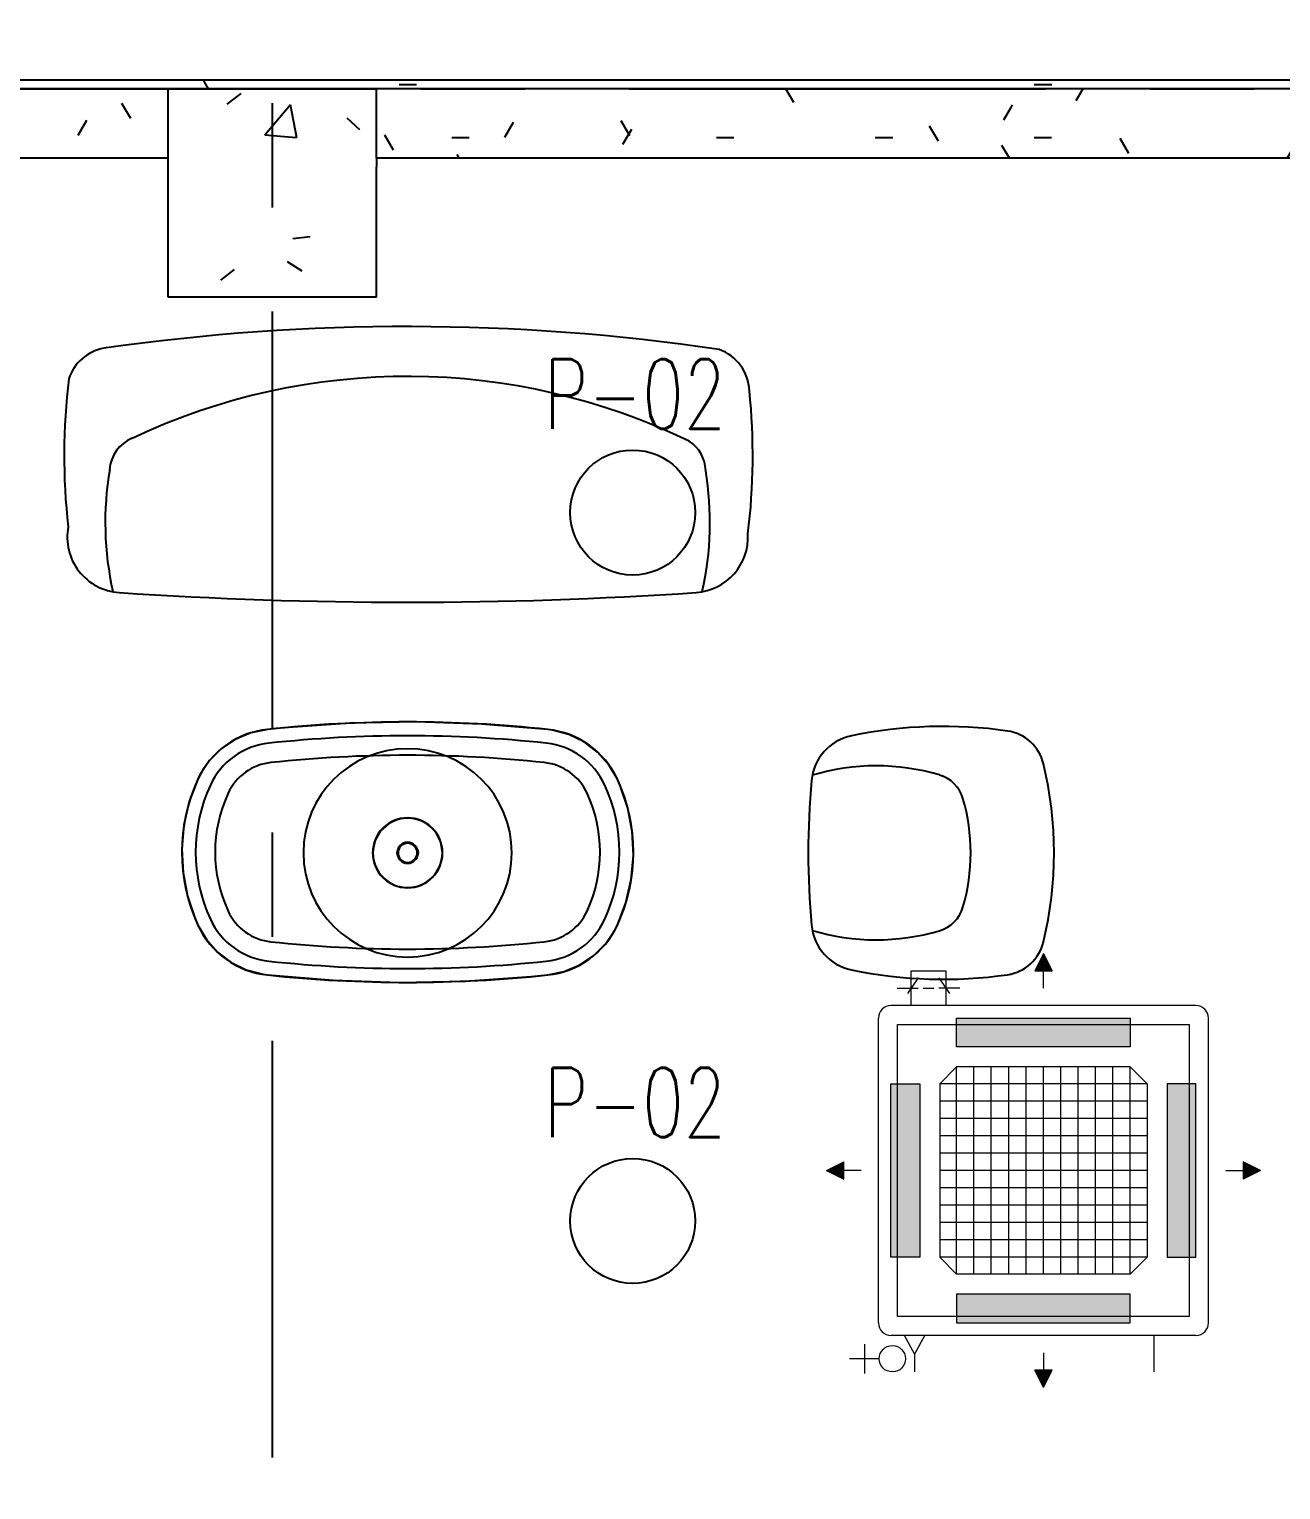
# Model space of a CAD drawing. Header units: millimetres. Extents: x -92759 to 184353, y -15225 to 86714.
# Drawn here: x 84801 to 88404, y 75307 to 79513 of the extents above; entities that cross this region are included whole.
import ezdxf

# ---------------------------------------------------------------- set-up
doc = ezdxf.new("R2010")
doc.units = ezdxf.units.MM
doc.linetypes.add('IDA - Grid Line', pattern=[2100, 1200, -300, 300, -300])
for name, color, linetype in [('0-1', 9, 'Continuous'), ('A-_DOOR----_E', 8, 'Continuous'), ('A-_FURT----_E', 9, 'Continuous'), ('A-_WALL----_E', 8, 'Continuous'), ('A-_WALL----_H', 8, 'Continuous'), ('A-_WALL----_H-1', 9, 'Continuous'), ('E-legend', 1, 'Continuous'), ('M-_SANIFIXR_E', 9, 'Continuous'), ('M-ACMV_FCU', 5, 'Continuous'), ('PDF_M-_ACON----_E-N', 7, 'Continuous'), ('S-_COLN----_E', 8, 'Continuous')]:
    doc.layers.add(name, color=color, linetype=linetype)
for name, color, linetype, lineweight in [('A--', 134, '500-1-RP', 25), ('M-ACMV_CDP', 190, 'DRAIN_PIPE', 25), ('M-ACMV_FCU-1', 86, 'Continuous', 9), ('M-ACMV_PWR', 1, 'REFRIGERANT', 25), ('M-ACMV_REF_PIPE', 134, '500-1-RP', 25), ('M-ACMV_VCD', 7, 'Continuous', 25)]:
    doc.layers.add(name, color=color, linetype=linetype, lineweight=lineweight)
doc.layers.add('S-_ANOTGRID_E-1', color=9, linetype='IDA - Grid Line', true_color=0x808080)
doc.styles.add('Simplex', font='simplex_.ttf', dxfattribs={"width": 0.7, "height": 450})
doc.styles.get("Standard").update_dxf_attribs({"font": 'arial.ttf'})
doc.linetypes.add('500-1-RP', pattern='A,0.75,-0.5,0.75,-0.5,0.75,-0.5,0.75,-1.7,["RP",Standard,S=1,R=0,X=-1,Y=-0.5],-1.7', length=7.9)
doc.linetypes.add('DRAIN_PIPE', pattern='A,0.5,-0.2,["D",Standard,S=0.1,R=0,X=-0.1,Y=-0.05],-0.25', length=0.95)
doc.linetypes.add('REFRIGERANT', pattern='A,15,-5.08,["R",Standard,S=2.54,R=0,X=-2.54,Y=-1.27],-5.08', length=25.16)
pattern_1 = [(0, (-11670.95, 40338.29), (609.6, 152.4), [50.292, -406.908, 50.292, -406.908, -2438.4]), (0, (-11670.95, 40338.29), (609.6, 152.4), [-914.4, 50.292, -864.108, 50.292, -406.908, -1066.8]), (0, (-11670.95, 40338.29), (609.6, 152.4), [-2286, 50.292, -254.508, 50.292, -711.708]), (120, (-11442.35, 40414.49), (-436.7823, 451.7291), [50.292, -406.908, 50.292, -406.908, -2438.4]), (120, (-11442.35, 40414.49), (-436.7823, 451.7291), [-914.4, 50.292, -864.108, 50.292, -406.908, -1066.8]), (120, (-11442.35, 40414.49), (-436.7823, 451.7291), [-2286, 50.292, -254.508, 50.292, -711.708]), (240, (-11366.15, 40719.29), (-172.8177, -604.1291), [50.292, -406.908, 50.292, -406.908, -2438.4]), (240, (-11366.15, 40719.29), (-172.8177, -604.1291), [-914.4, 50.292, -864.108, 50.292, -406.908, -1066.8]), (240, (-11366.15, 40719.29), (-172.8177, -604.1291), [-2286, 50.292, -254.508, 50.292, -711.708])]
pattern_2 = [(0, (-11670.95, 40338.3), (1219.2, 304.8), [50.292, -864.108, 50.292, -864.108, -4876.8]), (0, (-11670.95, 40338.3), (1219.2, 304.8), [-1828.8, 50.292, -1778.508, 50.292, -864.108, -2133.6]), (0, (-11670.95, 40338.3), (1219.2, 304.8), [-4572, 50.292, -559.308, 50.292, -1473.708]), (120, (-11213.75, 40490.7), (-873.5645, 903.458), [50.292, -864.108, 50.292, -864.108, -4876.8]), (120, (-11213.75, 40490.7), (-873.5645, 903.458), [-1828.8, 50.292, -1778.508, 50.292, -864.108, -2133.6]), (120, (-11213.75, 40490.7), (-873.5645, 903.458), [-4572, 50.292, -559.308, 50.292, -1473.708]), (240, (-11061.35, 41100.3), (-345.6355, -1208.258), [50.292, -864.108, 50.292, -864.108, -4876.8]), (240, (-11061.35, 41100.3), (-345.6355, -1208.258), [-1828.8, 50.292, -1778.508, 50.292, -864.108, -2133.6]), (240, (-11061.35, 41100.3), (-345.6355, -1208.258), [-4572, 50.292, -559.308, 50.292, -1473.708])]

# ---------------------------------------------------------------- blocks, each defined once
blk = doc.blocks.new('IDA - F - Single - Swing1 - 1100L X 2200H -TD-03-10510365-BLK8_RHH_2ND STOREY PLAN')
at = {"layer": 'A-_DOOR----_E'}
for p, q in [((-550, 75), (-500, 75)), ((-500, 75), (-500, -75)), ((500, 75), (550, 75)), ((500, -75), (500, 75)), ((-500, -75), (-550, -75)), ((450, -75), (500, -75)), ((450, -1075), (450, -75)), ((500, -75), (500, -1075)), ((550, -75), (500, -75)), ((500, -1075), (450, -1075))]:
    blk.add_line(p, q, dxfattribs=at)
blk.add_arc((500, -75), 1000, 180, 270, dxfattribs=at)
blk = doc.blocks.new('staff dining room')
at = {"layer": 'A-_FURT----_E', "color": 8, "flags": 128}
for points in [[(14456.7, 4417.2), (14409, 4407.3), (14364.1, 4388.4), (14323.7, 4361.1), (14289.4, 4326.5), (14262.5, 4285.9), (14256.3, 4273.5)], [(15263.8, 4417.2), (15074.2, 4432.6), (14884, 4438.6), (14693.8, 4435), (14504, 4421.9), (14456.7, 4417.2)], [(15464.2, 4273.5), (15439.5, 4315.5), (15407.2, 4352), (15368.4, 4381.4), (15324.6, 4402.8), (15277.5, 4415.3), (15263.8, 4417.2)], [(14256.3, 4273.5), (14231.8, 4209.1), (14216.3, 4141.9), (14210.2, 4073.2), (14213.7, 4004.3), (14226.6, 3936.6), (14248.6, 3871.3), (14256.3, 3853.8)], [(15464.2, 3853.8), (15488.7, 3918.2), (15504.2, 3985.4), (15510.3, 4054.1), (15506.8, 4123), (15493.9, 4190.7), (15471.9, 4256), (15464.2, 4273.5)], [(14960.9, 4061.7), (14956.2, 4092.2), (14942.4, 4119.8), (14921, 4141.9), (14893.8, 4156.6), (14863.5, 4162.3), (14832.9, 4158.5), (14804.9, 4145.7), (14782, 4125), (14766.5, 4098.3), (14759.8, 4068.2), (14759.6, 4061.7)], [(14830.3, 4061.7), (14834.9, 4077.7), (14847.4, 4088.8), (14863.8, 4091.5), (14879.2, 4085), (14888.7, 4071.3), (14890.3, 4061.7)], [(14759.6, 4061.7), (14764.4, 4031.2), (14778.1, 4003.6), (14799.5, 3981.5), (14826.7, 3966.8), (14857, 3961.1), (14887.6, 3964.9), (14915.6, 3977.7), (14938.5, 3998.4), (14954, 4025.1), (14960.7, 4055.2), (14960.9, 4061.7)], [(14890.3, 4061.7), (14885.6, 4045.7), (14873.1, 4034.6), (14856.7, 4031.9), (14841.3, 4038.4), (14831.8, 4052.2), (14830.3, 4061.7)], [(14256.3, 3853.8), (14281, 3811.8), (14313.3, 3775.3), (14352.1, 3745.9), (14395.9, 3724.5), (14443, 3712), (14456.7, 3710.1)], [(15263.8, 3710.1), (15311.5, 3720), (15356.4, 3738.9), (15396.8, 3766.2), (15431.1, 3800.8), (15458, 3841.4), (15464.2, 3853.8)], [(14456.7, 3710.1), (14646.3, 3694.7), (14836.5, 3688.7), (15026.7, 3692.3), (15216.5, 3705.4), (15263.8, 3710.1)]]:
    blk.add_lwpolyline(points, dxfattribs=at)
at = {"layer": 'A-_FURT----_E', "color": 8}
for centre, radius, start, end in [((14860.3, -574.2), 6151.3, 81.61717, 98.17234), ((14008, 5386.9), 129.6, 99.8526, 162.134), ((15712.5, 5386.9), 132.1, 2.2772, 70.3048), ((15717.7, 5206), 1846.2, 173.1341, 186.383), ((14860.3, 3582.7), 1850.9, 64.0305, 115.3547), ((14002.9, 5206), 1851.1, 352.994, 5.7733), ((14104.9, 5159.8), 102.6, 111.2996, 176.8723), ((15615.6, 5159.8), 103, 1.3377, 57.6156), ((14899.5, 5013.2), 909.8, 170.375, 192.653), ((14821, 5013.2), 909.8, 347.347, 9.4212), ((14040.4, 4971.2), 160.2, 169.4033, 266.1474), ((15680.1, 4971.2), 160.2, 273.8526, 3.1956), ((14860.3, 17146), 12362.6, 266.14738, 273.85262), ((14483.2, 4168.6), 250, 96.0947, 155.1819), ((14860.3, 637.6), 3801, 83.9053, 96.0947), ((15237.3, 4168.6), 250, 24.8181, 83.9053), ((16402.5, 3129.3), 1296.5, 81.7969, 101.7696), ((14483.2, 4168.6), 210.1, 96.0947, 155.1819), ((14860.3, 637.6), 3761.1, 83.9053, 96.0947), ((15237.3, 4168.6), 210.1, 24.8181, 83.9053), ((16167.6, 4256.6), 145, 101.7696, 174.7746), ((16569.7, 4288.8), 125, 13.4784, 81.7969), ((14860.3, 637.6), 3705, 83.9053, 96.0947), ((14860.3, 637.6), 3705, 83.9053, 96.0947), ((14860.3, 4061.7), 300, 0, 180), ((14860.3, 4061.7), 300, 0, 180), ((14483.2, 4168.6), 154, 96.0947, 155.1819), ((14483.2, 4168.6), 154, 96.0947, 155.1819), ((15237.3, 4168.6), 154, 24.8181, 83.9053), ((15237.3, 4168.6), 154, 24.8181, 83.9053), ((16209.8, 3672.4), 639.9, 73.4903, 106.7398), ((15622.2, 4061.7), 1099.2, 346.5222, 13.4784), ((14710.1, 4063.7), 500, 155.1819, 204.8181), ((14710.1, 4063.7), 460.1, 155.1819, 204.8181), ((15010.4, 4063.7), 460.1, 335.1819, 24.8181), ((15010.4, 4063.7), 500, 335.1819, 24.8181), ((18299.9, 4061.5), 2286.2, 174.7746, 185.2166), ((16363.2, 4190), 100, 16.2571, 73.4903), ((14710.1, 4063.7), 404, 155.1819, 204.8181), ((14710.1, 4063.7), 404, 155.1819, 204.8181), ((15010.4, 4063.7), 404, 335.1819, 24.8181), ((15010.4, 4063.7), 404, 335.1819, 24.8181), ((15923.1, 4061.7), 558.5, 343.7451, 16.2571), ((14860.3, 4061.7), 100.6, 0, 180), ((14860.3, 4061.7), 100, 0, 180), ((14860.3, 4061.7), 100, 0, 180), ((14860.3, 4061.7), 30, 0, 180), ((14860.3, 4061.7), 30, 0, 180), ((14860.3, 4061.7), 30, 0, 180), ((14860.3, 4061.7), 30, 0, 180), ((14860.3, 4061.7), 27.8, 0, 180), ((14860.3, 4061.7), 27.8, 0, 180), ((14860.3, 4061.7), 27.6, 0, 180), ((14860.3, 4061.7), 27.6, 0, 180), ((14860.3, 4061.7), 300, 180, 0), ((14860.3, 4061.7), 300, 180, 0), ((14860.3, 4061.7), 100.6, 180, 0), ((14860.3, 4061.7), 100, 180, 0), ((14860.3, 4061.7), 100, 180, 0), ((14860.3, 4061.7), 30, 180, 0), ((14860.3, 4061.7), 30, 180, 0), ((14860.3, 4061.7), 30, 180, 0), ((14860.3, 4061.7), 30, 180, 0), ((14860.3, 4061.7), 27.8, 180, 0), ((14860.3, 4061.7), 27.8, 180, 0), ((14860.3, 4061.7), 27.6, 180, 0), ((14860.3, 4061.7), 27.6, 180, 0), ((14483.2, 3958.7), 210.1, 204.8181, 263.9053), ((14483.2, 3958.7), 154, 204.8181, 263.9053), ((14483.2, 3958.7), 154, 204.8181, 263.9053), ((15237.3, 3958.7), 154, 276.0947, 335.1819), ((15237.3, 3958.7), 154, 276.0947, 335.1819), ((15237.3, 3958.7), 210.1, 276.0947, 335.1819), ((16363.2, 3933.4), 100, 286.5103, 343.7451), ((14483.2, 3958.7), 250, 204.8181, 263.9053), ((15237.3, 3958.7), 250, 276.0947, 335.1819), ((16167.6, 3866.9), 145, 185.2166, 258.2289), ((16209.8, 4451), 639.9, 253.2602, 286.5103), ((14860.3, 7489.7), 3705, 263.9053, 276.0947), ((14860.3, 7489.7), 3705, 263.9053, 276.0947), ((16569.7, 3834.6), 125, 278.2032, 346.5222), ((14860.3, 7489.7), 3761.1, 263.9053, 276.0947), ((14860.3, 7489.7), 3801, 263.9053, 276.0947), ((16402.5, 4994.1), 1296.5, 258.2289, 278.2032)]:
    blk.add_arc(centre, radius, start, end, dxfattribs=at)
blk = doc.blocks.new('1599_FURN_RHH_BLK8 _NEW__2ND STY_dwg-10261561-BLK8_RHH_2ND STOREY PLAN')
blk.add_blockref('staff dining room', (-19270.7, -6261.8))
blk = doc.blocks.new('A$C3019c3af')
at = {"layer": 'A-_WALL----_H'}
h = blk.add_hatch(dxfattribs=at)
h.set_pattern_fill('FP_11', color=256, style=0, pattern_type=2)
h.set_pattern_definition(pattern_2)
h.paths.add_polyline_path([(4925, 46600), (7600, 46600), (7600, 46625), (4925, 46625)])
h.paths.add_polyline_path([(3100, 46600), (3100, 46625), (2500, 46625), (2500, 46600)])
h = blk.add_hatch(dxfattribs=at)
h.set_pattern_fill('FP_11', color=256, style=0, pattern_type=2)
h.set_pattern_definition(pattern_2)
h.paths.add_polyline_path([(4925, 46600), (4925, 46625), (3100, 46625), (3100, 46600)])
at = {"layer": 'A-_WALL----_H-1'}
h = blk.add_hatch(dxfattribs=at)
h.set_pattern_fill('FP_8', color=256, style=0, pattern_type=2)
h.set_pattern_definition(pattern_1)
h.paths.add_polyline_path([(2173, 46400), (2500, 46400), (2500, 46600), (900, 46600), (900, 46400), (1380.5, 46400)])
h = blk.add_hatch(dxfattribs=at)
h.set_pattern_fill('FP_8', color=256, style=0, pattern_type=2)
h.set_pattern_definition(pattern_1)
h.paths.add_polyline_path([(4925, 46400), (4925, 46600), (3100, 46600), (3100, 46400)])
h = blk.add_hatch(dxfattribs=at)
h.set_pattern_fill('FP_8', color=256, style=0, pattern_type=2)
h.set_pattern_definition(pattern_1)
h.paths.add_polyline_path([(7200, 46400), (7200, 46600), (4925, 46600), (4925, 46400), (5343.2, 46400)])
at = {"layer": 'S-_COLN----_E'}
h = blk.add_hatch(dxfattribs=at)
h.set_pattern_fill('FP_1', color=256, style=0, pattern_type=2)
h.set_pattern_definition([(50, (-11670.95, 40338.3), (1093.104, -95.634), [114.3, -1257.3]), (355, (-11671, 40338.3), (-211.46, 1146.34), [91.44, -1005.84]), (100.451, (-11579.9, 40330.3), (881.656, 1050.7), [97.14, -1068.54]), (46.184, (-11671, 40643.1), (1626.47, -252.26), [171.45, -1885.95]), (96.636, (-11535.4, 40622), (1424.42, 1484.57), [145.71, -1602.81]), (351.184, (-11671, 40643.1), (1424.43, 1484.55), [137.16, -1508.76]), (21, (-11518.55, 40566.9), (909.686, -613.59), [114.3, -1257.3]), (326, (-11518.6, 40566.9), (370.81, 1105.13), [91.44, -1005.84]), (71.451, (-11442.7, 40515.8), (1280.5, 491.53), [97.14, -1068.54]), (37.5, (-11670.95, 40338.3), (18.531, 507.33), [50.292, -943.356, 50.292, -970.788, -1009.65]), (37.5, (-11670.95, 40338.3), (18.531, 507.33), [-2014.73, 50.29, -959.36]), (7.5, (-11670.95, 40338.3), (400.918, 601.084), [50.292, -531.876, 50.292, -920.496, -384.81]), (7.5, (-11670.95, 40338.3), (400.918, 601.084), [-1552.956, 50.292, -334.518]), (327.5, (-12010.8, 40338.3), (813.545, -34.374), [50.292, -330.708, 50.292, -1138.428, -1577.34]), (327.5, (-12010.8, 40338.3), (813.545, -34.374), [-1569.72, 50.29, -1527.05]), (317.5, (-12163.2, 40338.3), (888.775, 152.56), [50.292, -445.008, 50.292, -739.14, -1120.14]), (317.5, (-12163.2, 40338.3), (888.775, 152.56), [-1284.73, 50.29, -1069.85])])
h.paths.add_polyline_path([(2500, 46000), (3100, 46000), (3100, 46600), (2500, 46600), (2500, 46400)])
at = {"layer": 'A-_WALL----_E'}
for p, q in [((7625, 46625), (-2650, 46625)), ((7400, 46600), (700, 46600)), ((2500, 46400), (2500, 46600)), ((3100, 46400), (3100, 46600)), ((2500, 46400), (900, 46400)), ((7200, 46400), (3100, 46400))]:
    blk.add_line(p, q, dxfattribs=at)
at = {"layer": 'S-_ANOTGRID_E-1'}
for p, q in [((2800, -20341.4), (2800, 52351.8)), ((-38173.1, 46600), (13784.7, 46600))]:
    blk.add_line(p, q, dxfattribs=at)
at = {"layer": 'S-_COLN----_E'}
for p, q in [((2500, 46400), (2500, 46600)), ((2500, 46600), (3100, 46600)), ((2500, 46000), (2500, 46400)), ((3100, 46400), (3100, 46375)), ((3100, 46000), (3100, 46375)), ((3100, 46000), (2500, 46000))]:
    blk.add_line(p, q, dxfattribs=at)
at = {"layer": 'A-_DOOR----_E', "rotation": 180}
blk.add_blockref('IDA - F - Single - Swing1 - 1100L X 2200H -TD-03-10510365-BLK8_RHH_2ND STOREY PLAN', (1550, 42345), dxfattribs=at)
at = {"layer": 'M-_SANIFIXR_E'}
blk.add_blockref('1599_FURN_RHH_BLK8 _NEW__2ND STY_dwg-10261561-BLK8_RHH_2ND STOREY PLAN', (7599.8, 46600.1), dxfattribs=at)
blk = doc.blocks.new('P-02')
at = {"layer": 'E-legend', "lineweight": 25}
blk.add_circle((0, 0), 180, dxfattribs=at)
at = {"layer": 'E-legend', "lineweight": 15, "style": 'Simplex', "width": 0.7}
blk.add_text('P-02', height=200, dxfattribs=at).set_placement((-254.6, 241.3))
blk = doc.blocks.new('EL_B8_L2_R4')
at = {"layer": 'E-legend', "color": 0}
for p in [(-3762.5, -1220), (-3762.5, -3260)]:
    blk.add_blockref('P-02', p, dxfattribs=at)
blk = doc.blocks.new('A$Ca8a76259')
at = {"layer": 'M-ACMV_FCU', "lineweight": 0}
h = blk.add_hatch(color=256, dxfattribs=at)
h.dxf.hatch_style = 1
h.paths.add_polyline_path([(0, 625), (-25, 575), (25, 575)])
h = blk.add_hatch(color=256, dxfattribs=at)
h.dxf.hatch_style = 1
h.paths.add_polyline_path([(250, 356), (250, 439), (-250, 439), (-250, 356)])
h.paths.add_polyline_path([(356, -250), (439, -250), (439, 250), (356, 250)])
h.paths.add_polyline_path([(-356, 250), (-439, 250), (-439, -250), (-356, -250)])
h.paths.add_polyline_path([(-250, -356), (-250, -439), (250, -439), (250, -356)])
h = blk.add_hatch(color=256, dxfattribs=at)
h.dxf.hatch_style = 1
h.paths.add_polyline_path([(-625, 0), (-575, -25), (-575, 25)])
h = blk.add_hatch(color=256, dxfattribs=at)
h.dxf.hatch_style = 1
h.paths.add_polyline_path([(625, 0), (575, 25), (575, -25)])
h = blk.add_hatch(color=256, dxfattribs=at)
h.dxf.hatch_style = 1
h.paths.add_polyline_path([(0, -625), (25, -575), (-25, -575)])
for p, q in [((0, 625), (-25, 575)), ((0, 625), (25, 575)), ((-25, 575), (25, 575)), ((0, 525), (0, 575)), ((439, 475), (-439, 475)), ((439, 475), (439, 475)), ((-475, 439), (-475, -439)), ((475, 439), (475, 439)), ((475, 439), (475, -439)), ((-298.5, 250), (-250, 298.5)), ((-250, 298.5), (250, 298.5)), ((-250, 298.5), (-250, -298.5)), ((-200, 298.5), (-200, -298.5)), ((-150, 298.5), (-150, -298.5)), ((-100, 298.5), (-100, -298.5)), ((-50, 298.5), (-50, -298.5)), ((0, 298.5), (0, -298.5)), ((50, 298.5), (50, -298.5)), ((100, 298.5), (100, -298.5)), ((150, 298.5), (150, -298.5)), ((200, 298.5), (200, -298.5)), ((250, 298.5), (298.5, 250)), ((250, 298.5), (250, -298.5)), ((-298.5, 250), (-298.5, -250)), ((298.5, 250), (-298.5, 250)), ((298.5, 250), (298.5, -250)), ((298.5, 200), (-298.5, 200)), ((298.5, 150), (-298.5, 150)), ((298.5, 100), (-298.5, 100)), ((298.5, 50), (-298.5, 50)), ((-625, 0), (-575, 25)), ((-625, 0), (-575, -25)), ((-575, -25), (-575, 25)), ((-525, 0), (-575, 0)), ((298.5, 0), (-298.5, 0)), ((525, 0), (575, 0)), ((575, 25), (575, -25)), ((625, 0), (575, 25)), ((625, 0), (575, -25)), ((298.5, -50), (-298.5, -50)), ((298.5, -100), (-298.5, -100)), ((298.5, -150), (-298.5, -150)), ((298.5, -200), (-298.5, -200)), ((-250, -298.5), (-298.5, -250)), ((298.5, -250), (-298.5, -250)), ((250, -298.5), (298.5, -250)), ((-250, -298.5), (250, -298.5)), ((439, -475), (-439, -475)), ((0, -525), (0, -575)), ((25, -575), (-25, -575)), ((0, -625), (-25, -575)), ((0, -625), (25, -575))]:
    blk.add_line(p, q, dxfattribs=at)
for points in [[(-250, 356), (250, 356), (250, 439), (-250, 439)], [(420, 420), (420, -420), (-420, -420), (-420, 420)], [(-356, 250), (-356, -250), (-439, -250), (-439, 250)], [(356, 250), (356, -250), (439, -250), (439, 250)], [(-250, -356), (250, -356), (250, -439), (-250, -439)]]:
    blk.add_lwpolyline(points, close=True, dxfattribs=at)
for centre, start, end in [((-439, 439), 90, 180), ((439, 439), 0, 90), ((-439, -439), 180, 270), ((439, -439), 270, 0)]:
    blk.add_arc(centre, 36, start, end, dxfattribs=at)
blk = doc.blocks.new('SSO')
at = {"layer": 'M-ACMV_PWR', "linetype": 'ByBlock', "lineweight": 5}
for p, q in [((1064770.3, 20778.3), (1064770.3, 20878.3)), ((1064820.3, 20828.3), (1064720.3, 20828.3))]:
    blk.add_line(p, q, dxfattribs=at)
blk.add_circle((1064770.3, 20733.6), 44.6, dxfattribs=at)
blk.add_circle((1064770.3, 20733.6), 44.6, dxfattribs=at)
blk = doc.blocks.new('A$C81577ca4')
at = {"layer": 'A--', "lineweight": 0, "ltscale": 0.75}
for p, q in [((-36, -125), (-86, -125)), ((19, -95), (-36, -125)), ((19, -155), (-36, -125))]:
    blk.add_line(p, q, dxfattribs=at)
blk = doc.blocks.new('A$C49267d6b')
at = {"layer": 'PDF_M-_ACON----_E-N', "lineweight": 0}
for p, q in [((0, 127), (0, 76.2)), ((-25.4, 76.2), (12.7, 101.6)), ((0, 63.5), (0, 38.1)), ((-25.4, 25.4), (12.7, 0)), ((0, -25.4), (0, 25.4))]:
    blk.add_line(p, q, dxfattribs=at)
blk = doc.blocks.new('FCU -1')
at = {"layer": 'M-ACMV_CDP', "lineweight": 5}
blk.add_line((378826.6, -51081.4), (378826.6, -51186.4), dxfattribs=at)
at = {"layer": 'M-ACMV_VCD', "lineweight": 5}
blk.add_lwpolyline([(378127.5, -50132.1), (378127.5, -50032.1), (378227.5, -50032.1), (378227.5, -50132.1)], close=True, dxfattribs=at)
at = {"layer": 'M-ACMV_FCU', "lineweight": 5, "rotation": 270}
blk.add_blockref('A$Ca8a76259', (378508.4, -50607.1), dxfattribs=at)
at = {"layer": 'M-ACMV_PWR', "color": 1, "linetype": 'ByBlock', "lineweight": 5, "xscale": 0.85, "yscale": 0.85, "zscale": 0.85, "rotation": 90}
blk.add_blockref('SSO', (395697, -956204), dxfattribs=at)
at = {"layer": 'M-ACMV_REF_PIPE', "lineweight": 5, "rotation": 90}
blk.add_blockref('A$C81577ca4', (378012.4, -51100.4), dxfattribs=at)
at = {"layer": 'M-ACMV_VCD', "lineweight": 5, "xscale": -1.181061443391948, "yscale": 1.181061443391948, "zscale": 1.181061443391948, "rotation": 90}
blk.add_blockref('A$C49267d6b', (378237.5, -50082.1), dxfattribs=at)
blk = doc.blocks.new('ACMV_B8_L2')
at = {"layer": 'M-ACMV_FCU-1'}
blk.add_blockref('FCU -1', (-230123.7, 21117.7), dxfattribs=at)

msp = doc.modelspace()

# ---------------------------------------------------------------- block references
at = {"layer": '0-1'}
msp.add_blockref('A$C3019c3af', (82701.1, 32741.2), dxfattribs=at)
at = {"layer": 'E-legend', "color": 7}
msp.add_blockref('EL_B8_L2_R4', (90301.1, 79341.2), dxfattribs=at)
at = {"layer": 'M-ACMV_FCU-1'}
msp.add_blockref('ACMV_B8_L2', (-60663.6, 105715.9), dxfattribs=at)

doc.saveas('drawing.dxf')
